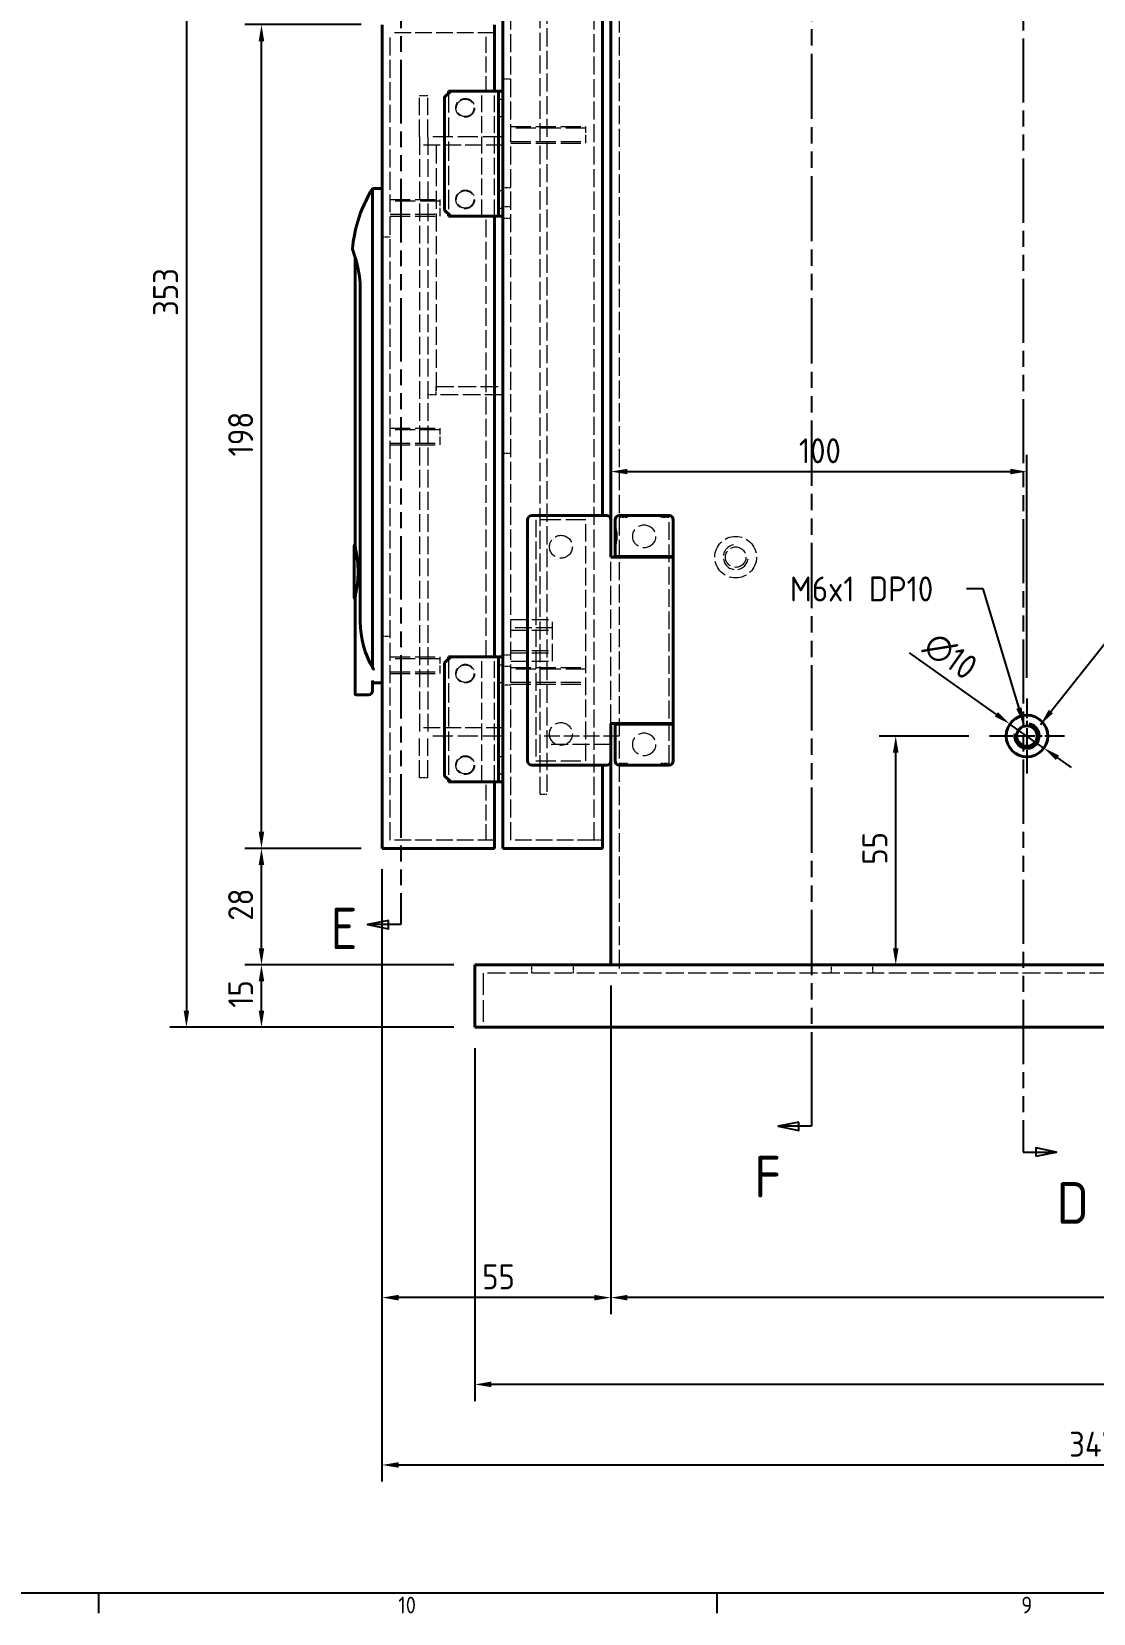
# Model space of a CAD drawing. Header units: millimetres. Extents: x 0 to 2378, y 0 to 1682.
# Drawn here: x 875.7 to 1130.9, y 35.2 to 415.4 of the extents above; entities that cross this region are included whole.
import ezdxf

# ---------------------------------------------------------------- set-up
doc = ezdxf.new("R2010")
doc.units = ezdxf.units.MM
doc.header["$LTSCALE"] = 2
for name, pattern in [('CHAIN', [0.3543, 0.2362, -0.0295, 0.0591, -0.0295]), ('DASHED', [0.2067, 0.1654, -0.0413]), ('DOUBLE_DASH_CHAIN', [1.2403, 0.6614, -0.0827, 0.1654, -0.0827, 0.1654, -0.0827])]:
    doc.linetypes.add(name, pattern=pattern)
doc.layers.get('0').update_dxf_attribs({"color": 3, "lineweight": 25})
for name, color, linetype, lineweight in [('가려진 것(ISO)', 2, 'DASHED', 18), ('가시적인 것(ISO)', 3, 'Continuous', 40), ('가시적인 좁은 것(ISO)', 3, 'Continuous', 35), ('경계(ISO)', 7, 'Continuous', 25), ('기호(ISO)', 5, 'Continuous', 25), ('단면선(ISO)', 7, 'CHAIN', 25), ('중심 표식(ISO)', 1, 'Continuous', 25), ('치수(ISO)', 2, 'Continuous', 25)]:
    doc.layers.add(name, color=color, linetype=linetype, lineweight=lineweight)
doc.styles.add('문자 텍스트_PSTEK_POSCO', font='isocp.shx')
doc.styles.add('부품번호텍스트_PSTEK_POSCO', font='isocp.shx')
doc.styles.add('치수 텍스트_PSTEK_POSCO', font='isocp.shx')
doc.dimstyles.new('치수_PSTEK_POSCO', dxfattribs={"dimscale": 2, "dimtxt": 3, "dimasz": 2, "dimexe": 2, "dimexo": 2.5, "dimgap": 1, "dimtad": 1, "dimrnd": 1e-08, "dimdsep": 46, "dimtxsty": '치수 텍스트_PSTEK_POSCO', "dimcen": 0.09, "dimdle": 10, "dimclrd": 7, "dimclre": 7, "dimclrt": 2, "dimadec": 1, "dimazin": 2, "dimtfac": 1, "dimtmove": 0, "dimatfit": 3, "dimfxl": 0, "dimtolj": 1, "dimlwd": -1, "dimlwe": -1, "dimarcsym": 0})
doc.dimstyles.new('치수_PSTEK_POSCO$7', dxfattribs={"dimscale": 2, "dimtxt": 3, "dimasz": 2, "dimexe": 2, "dimexo": 2.5, "dimgap": 1, "dimtad": 1, "dimrnd": 1e-08, "dimdsep": 46, "dimtxsty": '치수 텍스트_PSTEK_POSCO', "dimcen": 0.09, "dimdle": 10, "dimclrd": 7, "dimclre": 7, "dimclrt": 2, "dimadec": 1, "dimazin": 2, "dimtfac": 1, "dimtmove": 0, "dimatfit": 3, "dimfxl": 0, "dimtolj": 1, "dimlwd": -1, "dimlwe": -1, "dimarcsym": 0})

# ---------------------------------------------------------------- blocks, each defined once
blk = doc.blocks.new('경계 Default Border')
at = {"layer": '경계(ISO)'}
for p, q in [((445.88, 20), (445.88, 17.6)), ((520.19, 20), (520.19, 17.6))]:
    blk.add_line(p, q, dxfattribs=at)
at = {"layer": '경계(ISO)', "flags": 128}
blk.add_lwpolyline([(20, 20), (20, 821), (1169, 821), (1169, 20), (20, 20)], dxfattribs=at)
at = {"layer": '경계(ISO)', "color": 2, "char_height": 2, "attachment_point": 7, "style": '문자 텍스트_PSTEK_POSCO'}
for s, insert in [('10', (481.91, 17.58)), ('9', (556.77, 17.58))]:
    blk.add_mtext(s, dxfattribs=dict(at, insert=insert))
blk = doc.blocks.new('2dTransSection3')
at = {"layer": '단면선(ISO)', "linetype": 'DOUBLE_DASH_CHAIN', "ltscale": 5.823417}
blk.add_line((557.01, 279.1), (557.01, 73.02), dxfattribs=at)
at = {"layer": '단면선(ISO)', "linetype": 'Continuous'}
for p, q in [((557.01, 76.86), (557.01, 73.02)), ((557.01, 73.02), (558.51, 73.02)), ((561.01, 73.02), (558.51, 73.52)), ((558.51, 73.52), (558.51, 72.52)), ((558.51, 73.02), (561.01, 73.02)), ((558.51, 72.52), (561.01, 73.02))]:
    blk.add_line(p, q, dxfattribs=at)
at = {"layer": '단면선(ISO)', "linetype": 'Continuous', "flags": 128}
blk.add_lwpolyline([(558.51, 72.52), (561.01, 73.02), (558.51, 73.52), (558.51, 72.52)], dxfattribs=at)
at = {"layer": '단면선(ISO)'}
blk.add_solid([(558.51, 72.52), (561.01, 73.02), (558.51, 73.52), (558.51, 72.52)], dxfattribs=at)
at = {"layer": '단면선(ISO)', "insert": (561.03, 64.41), "char_height": 5, "attachment_point": 7, "style": '부품번호텍스트_PSTEK_POSCO'}
blk.add_mtext('D', dxfattribs=at)
blk = doc.blocks.new('2dTransSection4')
at = {"layer": '단면선(ISO)', "linetype": 'Continuous'}
for p, q in [((480.73, 219.1), (478.23, 218.6)), ((480.73, 218.1), (480.73, 219.1)), ((480.73, 218.6), (478.23, 218.6)), ((478.23, 218.6), (480.73, 218.1)), ((482.23, 218.6), (480.73, 218.6)), ((482.23, 218.6), (482.23, 214.82)), ((482.23, 104.14), (482.23, 100.36)), ((480.73, 100.86), (478.23, 100.36)), ((480.73, 99.86), (480.73, 100.86)), ((480.73, 100.36), (478.23, 100.36)), ((478.23, 100.36), (480.73, 99.86)), ((482.23, 100.36), (480.73, 100.36))]:
    blk.add_line(p, q, dxfattribs=at)
at = {"layer": '단면선(ISO)', "linetype": 'DOUBLE_DASH_CHAIN', "ltscale": 5.768147}
blk.add_line((482.23, 218.6), (482.23, 100.36), dxfattribs=at)
at = {"layer": '단면선(ISO)', "linetype": 'Continuous', "flags": 128}
for points in [[(480.73, 219.1), (478.23, 218.6), (480.73, 218.1), (480.73, 219.1)], [(480.73, 100.86), (478.23, 100.36), (480.73, 99.86), (480.73, 100.86)]]:
    blk.add_lwpolyline(points, dxfattribs=at)
at = {"layer": '단면선(ISO)'}
for points in [[(480.73, 219.1), (478.23, 218.6), (480.73, 218.1), (480.73, 219.1)], [(480.73, 100.86), (478.23, 100.36), (480.73, 99.86), (480.73, 100.86)]]:
    blk.add_solid(points, dxfattribs=at)
at = {"layer": '단면선(ISO)', "char_height": 5, "attachment_point": 7, "style": '부품번호텍스트_PSTEK_POSCO'}
for insert in [(474.25, 216.78), (473.78, 97.4)]:
    blk.add_mtext('E', dxfattribs=dict(at, insert=insert))
blk = doc.blocks.new('2dTransSection5')
at = {"layer": '단면선(ISO)', "linetype": 'DOUBLE_DASH_CHAIN', "ltscale": 5.925975}
blk.add_line((531.56, 278.54), (531.56, 76.12), dxfattribs=at)
at = {"layer": '단면선(ISO)', "linetype": 'Continuous'}
for p, q in [((531.56, 80.1), (531.56, 76.12)), ((530.06, 76.62), (527.56, 76.12)), ((530.06, 76.12), (527.56, 76.12)), ((527.56, 76.12), (530.06, 75.62)), ((530.06, 75.62), (530.06, 76.62)), ((531.56, 76.12), (530.06, 76.12))]:
    blk.add_line(p, q, dxfattribs=at)
at = {"layer": '단면선(ISO)', "linetype": 'Continuous', "flags": 128}
blk.add_lwpolyline([(530.06, 76.62), (527.56, 76.12), (530.06, 75.62), (530.06, 76.62)], dxfattribs=at)
at = {"layer": '단면선(ISO)'}
blk.add_solid([(530.06, 76.62), (527.56, 76.12), (530.06, 75.62), (530.06, 76.62)], dxfattribs=at)
at = {"layer": '단면선(ISO)', "insert": (524.69, 67.56), "char_height": 5, "attachment_point": 7, "style": '부품번호텍스트_PSTEK_POSCO'}
blk.add_mtext('F', dxfattribs=at)
blk = doc.blocks.new('*D74')
at = {"layer": 'Defpoints', "color": 0, "transparency": 16777216}
for p in [(930.95, 219.06), (959.91, 219.06), (982.21, 191.06)]:
    blk.add_point(p, dxfattribs=at)
at = {"layer": '치수(ISO)', "color": 7, "transparency": 16777216}
for p, q in [((954.91, 219.06), (926.95, 219.06)), ((930.95, 195.06), (930.95, 215.06)), ((977.21, 191.06), (926.95, 191.06))]:
    blk.add_line(p, q, dxfattribs=at)
for points in [[(930.28, 215.06), (931.61, 215.06), (930.95, 219.06)], [(930.28, 195.06), (931.61, 195.06), (930.95, 191.06)]]:
    blk.add_solid(points, dxfattribs=at)
at = {"layer": '치수(ISO)', "color": 2, "transparency": 16777216, "insert": (925.95, 201.66), "char_height": 6, "attachment_point": 4, "rotation": 90, "style": '치수 텍스트_PSTEK_POSCO'}
blk.add_mtext('\\A1;28', dxfattribs=at)
blk = doc.blocks.new('*D75')
at = {"layer": 'Defpoints', "color": 0, "transparency": 16777216}
for p in [(930.95, 417.06), (959.91, 417.06), (959.91, 219.06)]:
    blk.add_point(p, dxfattribs=at)
at = {"layer": '치수(ISO)', "color": 7, "transparency": 16777216}
for p, q in [((954.91, 417.06), (926.95, 417.06)), ((930.95, 223.06), (930.95, 413.06)), ((954.91, 219.06), (926.95, 219.06))]:
    blk.add_line(p, q, dxfattribs=at)
for points in [[(930.28, 413.06), (931.61, 413.06), (930.95, 417.06)], [(930.28, 223.06), (931.61, 223.06), (930.95, 219.06)]]:
    blk.add_solid(points, dxfattribs=at)
at = {"layer": '치수(ISO)', "color": 2, "transparency": 16777216, "insert": (925.95, 313.27), "char_height": 6, "attachment_point": 4, "rotation": 90, "style": '치수 텍스트_PSTEK_POSCO'}
blk.add_mtext('\\A1;198', dxfattribs=at)
blk = doc.blocks.new('*D78')
at = {"layer": 'Defpoints', "color": 0, "transparency": 16777216}
for p in [(930.95, 191.06), (982.21, 191.06), (982.21, 176.06)]:
    blk.add_point(p, dxfattribs=at)
at = {"layer": '치수(ISO)', "color": 7, "transparency": 16777216}
for p, q in [((977.21, 191.06), (926.95, 191.06)), ((930.95, 180.06), (930.95, 187.06)), ((977.21, 176.06), (926.95, 176.06))]:
    blk.add_line(p, q, dxfattribs=at)
for points in [[(930.28, 187.06), (931.61, 187.06), (930.95, 191.06)], [(930.28, 180.06), (931.61, 180.06), (930.95, 176.06)]]:
    blk.add_solid(points, dxfattribs=at)
at = {"layer": '치수(ISO)', "color": 2, "transparency": 16777216, "insert": (925.95, 180.73), "char_height": 6, "attachment_point": 4, "rotation": 90, "style": '치수 텍스트_PSTEK_POSCO'}
blk.add_mtext('\\A1;15', dxfattribs=at)
blk = doc.blocks.new('*D155')
at = {"layer": 'Defpoints', "color": 0, "transparency": 16777216}
for p in [(999.91, 529.06), (912.91, 176.06), (982.21, 176.06)]:
    blk.add_point(p, dxfattribs=at)
at = {"layer": '치수(ISO)', "color": 7, "transparency": 16777216}
for p, q in [((994.91, 529.06), (908.91, 529.06)), ((912.91, 525.06), (912.91, 180.06)), ((977.21, 176.06), (908.91, 176.06))]:
    blk.add_line(p, q, dxfattribs=at)
for points in [[(912.24, 525.06), (913.58, 525.06), (912.91, 529.06)], [(912.24, 180.06), (913.58, 180.06), (912.91, 176.06)]]:
    blk.add_solid(points, dxfattribs=at)
at = {"layer": '치수(ISO)', "color": 2, "transparency": 16777216, "insert": (907.91, 347.03), "char_height": 6, "attachment_point": 4, "rotation": 90, "style": '치수 텍스트_PSTEK_POSCO'}
blk.add_mtext('\\A1;353', dxfattribs=at)
blk = doc.blocks.new('*D157')
at = {"layer": 'Defpoints', "color": 0, "transparency": 16777216}
for p in [(982.21, 176.06), (1307.61, 176.06), (982.21, 90.2)]:
    blk.add_point(p, dxfattribs=at)
at = {"layer": '치수(ISO)', "color": 7, "transparency": 16777216}
for p, q in [((982.21, 171.06), (982.21, 86.2)), ((1307.61, 171.06), (1307.61, 86.2)), ((1303.61, 90.2), (986.21, 90.2))]:
    blk.add_line(p, q, dxfattribs=at)
for points in [[(986.21, 90.87), (986.21, 89.54), (982.21, 90.2)], [(1303.61, 90.87), (1303.61, 89.54), (1307.61, 90.2)]]:
    blk.add_solid(points, dxfattribs=at)
at = {"layer": '치수(ISO)', "color": 2, "transparency": 16777216, "insert": (1136.21, 95.2), "char_height": 6, "attachment_point": 4, "style": '치수 텍스트_PSTEK_POSCO'}
blk.add_mtext('\\A1;325.4', dxfattribs=at)
blk = doc.blocks.new('*D159')
at = {"layer": 'Defpoints', "color": 0, "transparency": 16777216}
for p in [(1014.91, 191.06), (1274.91, 191.06), (1014.91, 111.06)]:
    blk.add_point(p, dxfattribs=at)
at = {"layer": '치수(ISO)', "color": 7, "transparency": 16777216}
for p, q in [((1014.91, 186.06), (1014.91, 107.06)), ((1274.91, 186.06), (1274.91, 107.06)), ((1270.91, 111.06), (1018.91, 111.06))]:
    blk.add_line(p, q, dxfattribs=at)
for points in [[(1018.91, 111.73), (1018.91, 110.39), (1014.91, 111.06)], [(1270.91, 111.73), (1270.91, 110.39), (1274.91, 111.06)]]:
    blk.add_solid(points, dxfattribs=at)
at = {"layer": '치수(ISO)', "color": 2, "transparency": 16777216, "insert": (1139.44, 116.06), "char_height": 6, "attachment_point": 4, "style": '치수 텍스트_PSTEK_POSCO'}
blk.add_mtext('\\A1;260', dxfattribs=at)
blk = doc.blocks.new('*D160')
at = {"layer": 'Defpoints', "color": 0, "transparency": 16777216}
for p in [(959.91, 219.06), (1014.91, 191.06), (959.91, 111.06)]:
    blk.add_point(p, dxfattribs=at)
at = {"layer": '치수(ISO)', "color": 7, "transparency": 16777216}
for p, q in [((959.91, 214.06), (959.91, 107.06)), ((1014.91, 186.06), (1014.91, 107.06)), ((1010.91, 111.06), (963.91, 111.06))]:
    blk.add_line(p, q, dxfattribs=at)
for points in [[(963.91, 111.73), (963.91, 110.39), (959.91, 111.06)], [(1010.91, 111.73), (1010.91, 110.39), (1014.91, 111.06)]]:
    blk.add_solid(points, dxfattribs=at)
at = {"layer": '치수(ISO)', "color": 2, "transparency": 16777216, "insert": (983.99, 116.06), "char_height": 6, "attachment_point": 4, "style": '치수 텍스트_PSTEK_POSCO'}
blk.add_mtext('\\A1;55', dxfattribs=at)
blk = doc.blocks.new('*D165')
at = {"layer": 'Defpoints', "color": 0, "transparency": 16777216}
for p in [(959.91, 219.06), (1307.61, 176.06), (1307.61, 70.83)]:
    blk.add_point(p, dxfattribs=at)
at = {"layer": '치수(ISO)', "color": 7, "transparency": 16777216}
for p, q in [((959.91, 214.06), (959.91, 66.83)), ((1307.61, 171.06), (1307.61, 66.83)), ((963.91, 70.83), (1303.61, 70.83))]:
    blk.add_line(p, q, dxfattribs=at)
for points in [[(963.91, 71.5), (963.91, 70.17), (959.91, 70.83)], [(1303.61, 71.5), (1303.61, 70.17), (1307.61, 70.83)]]:
    blk.add_solid(points, dxfattribs=at)
at = {"layer": '치수(ISO)', "color": 2, "transparency": 16777216, "insert": (1125.06, 75.83), "char_height": 6, "attachment_point": 4, "style": '치수 텍스트_PSTEK_POSCO'}
blk.add_mtext('\\A1;347.7', dxfattribs=at)
blk = doc.blocks.new('*D176')
at = {"layer": 'Defpoints', "color": 0, "transparency": 16777216}
for p in [(1083.38, 246.06), (1105.91, 246.06), (1083.38, 191.06)]:
    blk.add_point(p, dxfattribs=at)
at = {"layer": '치수(ISO)', "color": 7, "transparency": 16777216}
for p, q in [((1100.91, 246.06), (1079.38, 246.06)), ((1083.38, 195.06), (1083.38, 242.06))]:
    blk.add_line(p, q, dxfattribs=at)
for points in [[(1082.71, 242.06), (1084.05, 242.06), (1083.38, 246.06)], [(1082.71, 195.06), (1084.05, 195.06), (1083.38, 191.06)]]:
    blk.add_solid(points, dxfattribs=at)
at = {"layer": '치수(ISO)', "color": 2, "transparency": 16777216, "insert": (1078.38, 215.13), "char_height": 6, "attachment_point": 4, "rotation": 90, "style": '치수 텍스트_PSTEK_POSCO'}
blk.add_mtext('\\A1;55', dxfattribs=at)
blk = doc.blocks.new('*D177')
at = {"layer": 'Defpoints', "color": 0, "transparency": 16777216}
for p in [(1014.91, 309.63), (1114.91, 309.63), (1114.91, 255.06)]:
    blk.add_point(p, dxfattribs=at)
at = {"layer": '치수(ISO)', "color": 7, "transparency": 16777216}
for p, q in [((1114.91, 260.06), (1114.91, 313.63)), ((1018.91, 309.63), (1110.91, 309.63))]:
    blk.add_line(p, q, dxfattribs=at)
for points in [[(1018.91, 310.3), (1018.91, 308.97), (1014.91, 309.63)], [(1110.91, 310.3), (1110.91, 308.97), (1114.91, 309.63)]]:
    blk.add_solid(points, dxfattribs=at)
at = {"layer": '치수(ISO)', "color": 2, "transparency": 16777216, "insert": (1060.11, 314.63), "char_height": 6, "attachment_point": 4, "style": '치수 텍스트_PSTEK_POSCO'}
blk.add_mtext('\\A1;100', dxfattribs=at)
blk = doc.blocks.new('*D178')
at = {"layer": 'Defpoints', "color": 0, "transparency": 16777216}
for p in [(1110.84, 248.95), (1118.99, 243.16)]:
    blk.add_point(p, dxfattribs=at)
at = {"layer": '치수(ISO)', "color": 7, "transparency": 16777216}
for p, q in [((1107.58, 251.27), (1086.71, 266.09)), ((1118.99, 243.16), (1110.84, 248.95)), ((1122.25, 240.85), (1125.51, 238.53))]:
    blk.add_line(p, q, dxfattribs=at)
for points in [[(1107.96, 251.81), (1107.19, 250.73), (1110.84, 248.95)], [(1122.64, 241.39), (1121.87, 240.3), (1118.99, 243.16)]]:
    blk.add_solid(points, dxfattribs=at)
at = {"layer": '치수(ISO)', "color": 2, "transparency": 16777216, "insert": (1091.24, 269.01), "char_height": 6, "attachment_point": 4, "rotation": 324.6171, "style": '치수 텍스트_PSTEK_POSCO'}
blk.add_mtext('\\A1;∅10', dxfattribs=at)

msp = doc.modelspace()

# ---------------------------------------------------------------- linework, layer by layer
at = {"layer": '가려진 것(ISO)', "ltscale": 13.090868}
for p, q in [((990.9148, 221.0589), (990.9148, 497.0589)), ((1010.9148, 221.0589), (1010.9148, 497.0589))]:
    msp.add_line(p, q, dxfattribs=at)
at = {"layer": '가려진 것(ISO)', "ltscale": 13.163669}
for p, q in [((997.9148, 242.0589), (997.9148, 476.0589)), ((999.5148, 476.0589), (999.5148, 242.0589))]:
    msp.add_line(p, q, dxfattribs=at)
at = {"layer": '가려진 것(ISO)', "ltscale": 13.304306}
msp.add_line((1016.9148, 419.5589), (1016.9148, 298.5589), dxfattribs=at)
at = {"layer": '가려진 것(ISO)', "ltscale": 12.094824}
for p, q in [((986.9148, 415.0589), (961.9148, 415.0589)), ((983.9148, 371.0589), (983.9148, 401.0589)), ((986.9148, 371.0589), (986.9148, 401.0589)), ((988.9148, 388.0589), (968.9148, 388.0589)), ((990.9148, 274.0589), (1000.9148, 274.0589)), ((1000.9148, 272.0589), (990.9148, 272.0589)), ((990.9148, 271.5174), (1000.9148, 271.5174)), ((990.9148, 266.6004), (1000.9148, 266.6004)), ((983.9148, 235.0589), (983.9148, 265.0589)), ((986.9148, 235.0589), (986.9148, 265.0589)), ((990.9148, 266.0589), (1000.9148, 266.0589)), ((990.9148, 264.0589), (1000.9148, 264.0589)), ((988.9148, 248.0589), (968.9148, 248.0589)), ((986.9148, 221.0589), (961.9148, 221.0589)), ((1010.9148, 221.0589), (990.9148, 221.0589))]:
    msp.add_line(p, q, dxfattribs=at)
at = {"layer": '가려진 것(ISO)', "ltscale": 13.035532}
msp.add_line((961.9148, 221.0589), (961.9148, 415.0589), dxfattribs=at)
at = {"layer": '가려진 것(ISO)', "ltscale": 11.449766}
for p, q in [((984.9148, 400.8589), (984.9148, 415.0589)), ((984.9148, 221.0589), (984.9148, 235.2589))]:
    msp.add_line(p, q, dxfattribs=at)
at = {"layer": '가려진 것(ISO)', "ltscale": 1.904597}
for p, q in [((988.9148, 404.0589), (990.9148, 404.0589)), ((968.9148, 400.0589), (970.9148, 400.0589)), ((990.9148, 377.8089), (988.9148, 377.8089)), ((990.9148, 373.3089), (988.9148, 373.3089)), ((988.9148, 370.5589), (990.9148, 370.5589)), ((959.9148, 366.0589), (961.9148, 366.0589)), ((972.9148, 328.0589), (970.9148, 328.0589)), ((972.9148, 328.0589), (972.9148, 330.0589)), ((988.9148, 314.0589), (990.9148, 314.0589)), ((1018.9148, 298.5589), (1016.9148, 298.5589)), ((1028.9148, 298.5589), (1026.9148, 298.5589)), ((959.9148, 270.0589), (961.9148, 270.0589)), ((988.9148, 265.5589), (990.9148, 265.5589)), ((990.9148, 262.8089), (988.9148, 262.8089)), ((990.9148, 258.3089), (988.9148, 258.3089)), ((1016.9148, 239.5589), (1018.9148, 239.5589)), ((1026.9148, 239.5589), (1028.9148, 239.5589)), ((968.9148, 236.0589), (970.9148, 236.0589)), ((1012.9148, 221.0589), (1010.9148, 221.0589)), ((995.9148, 189.0589), (995.9148, 191.0589)), ((1005.9148, 189.0589), (1005.9148, 191.0589)), ((1067.9148, 189.0589), (1067.9148, 191.0589)), ((1077.9148, 189.0589), (1077.9148, 191.0589))]:
    msp.add_line(p, q, dxfattribs=at)
at = {"layer": '가려진 것(ISO)', "ltscale": 12.665669}
for p, q in [((968.9148, 390.0589), (968.9148, 400.0589)), ((970.9148, 390.0589), (970.9148, 400.0589)), ((1000.9148, 264.0589), (1000.9148, 274.0589)), ((968.9148, 236.0589), (968.9148, 246.0589)), ((970.9148, 236.0589), (970.9148, 246.0589)), ((997.9148, 232.0589), (997.9148, 242.0589)), ((999.5148, 242.0589), (999.5148, 232.0589))]:
    msp.add_line(p, q, dxfattribs=at)
at = {"layer": '가려진 것(ISO)', "ltscale": 14.029995}
for p, q in [((975.9148, 400.5589), (975.9148, 371.5589)), ((975.9148, 264.5589), (975.9148, 235.5589))]:
    msp.add_line(p, q, dxfattribs=at)
at = {"layer": '가려진 것(ISO)', "ltscale": 0.952248}
for p, q in [((987.9148, 399.1589), (988.9148, 399.1589)), ((987.9148, 394.9589), (988.9148, 394.9589)), ((987.9148, 377.1589), (988.9148, 377.1589)), ((987.9148, 372.9589), (988.9148, 372.9589)), ((987.9148, 263.1589), (988.9148, 263.1589)), ((987.9148, 258.9589), (988.9148, 258.9589)), ((987.9148, 241.1589), (988.9148, 241.1589)), ((987.9148, 236.9589), (988.9148, 236.9589))]:
    msp.add_line(p, q, dxfattribs=at)
at = {"layer": '가려진 것(ISO)', "ltscale": 14.513788}
for p, q in [((990.9148, 392.5589), (1008.9148, 392.5589)), ((1008.9148, 392.1409), (990.9148, 392.1409)), ((988.9148, 390.0589), (970.9148, 390.0589)), ((990.9148, 388.9769), (1008.9148, 388.9769)), ((990.9148, 388.5589), (1008.9148, 388.5589)), ((961.9148, 375.0589), (973.9148, 375.0589)), ((973.9148, 374.6409), (961.9148, 374.6409)), ((961.9148, 371.4769), (973.9148, 371.4769)), ((961.9148, 371.0589), (973.9148, 371.0589)), ((961.9148, 320.0589), (973.9148, 320.0589)), ((973.9148, 319.6409), (961.9148, 319.6409)), ((973.9148, 319.6409), (961.9148, 319.6409)), ((961.9148, 316.4769), (973.9148, 316.4769)), ((961.9148, 316.4769), (973.9148, 316.4769)), ((961.9148, 316.0589), (973.9148, 316.0589)), ((1008.9148, 298.0589), (996.9148, 298.0589)), ((961.9148, 265.0589), (973.9148, 265.0589)), ((973.9148, 264.6409), (961.9148, 264.6409)), ((990.9148, 262.5589), (1008.9148, 262.5589)), ((961.9148, 261.4769), (973.9148, 261.4769)), ((961.9148, 261.0589), (973.9148, 261.0589)), ((1008.9148, 262.1409), (990.9148, 262.1409)), ((990.9148, 258.9769), (1008.9148, 258.9769)), ((990.9148, 258.5589), (1008.9148, 258.5589)), ((988.9148, 246.0589), (970.9148, 246.0589)), ((996.9148, 240.0589), (1008.9148, 240.0589))]:
    msp.add_line(p, q, dxfattribs=at)
at = {"layer": '가려진 것(ISO)', "ltscale": 5.983681}
for p, q in [((1008.9148, 388.5589), (1008.9148, 392.5589)), ((973.9148, 371.0589), (973.9148, 375.0589)), ((973.9148, 316.0589), (973.9148, 320.0589)), ((973.9148, 261.0589), (973.9148, 265.0589))]:
    msp.add_line(p, q, dxfattribs=at)
at = {"layer": '가려진 것(ISO)', "ltscale": 12.901145}
for p, q in [((968.9148, 390.0589), (968.9148, 246.0589)), ((970.9148, 390.0589), (970.9148, 246.0589)), ((972.9148, 330.0589), (988.9148, 330.0589)), ((988.9148, 328.0589), (972.9148, 328.0589))]:
    msp.add_line(p, q, dxfattribs=at)
at = {"layer": '가려진 것(ISO)', "ltscale": 13.194353}
msp.add_line((972.9148, 388.0589), (972.9148, 328.0589), dxfattribs=at)
at = {"layer": '가려진 것(ISO)', "ltscale": 12.868892}
msp.add_line((984.9148, 264.8589), (984.9148, 371.2589), dxfattribs=at)
at = {"layer": '가려진 것(ISO)', "ltscale": 12.754541}
for p, q in [((996.9148, 298.0589), (996.9148, 240.0589)), ((1008.9148, 240.0589), (1008.9148, 298.0589))]:
    msp.add_line(p, q, dxfattribs=at)
at = {"layer": '가려진 것(ISO)', "ltscale": 12.974447}
for p, q in [((1016.9148, 298.5589), (1016.9148, 239.5589)), ((1028.9148, 239.5589), (1028.9148, 298.5589))]:
    msp.add_line(p, q, dxfattribs=at)
at = {"layer": '가려진 것(ISO)', "ltscale": 13.822656}
msp.add_line((1014.9148, 249.0589), (1014.9148, 289.0589), dxfattribs=at)
at = {"layer": '가려진 것(ISO)', "ltscale": 11.490082}
msp.add_line((1016.9148, 246.0589), (997.9148, 246.0589), dxfattribs=at)
at = {"layer": '가려진 것(ISO)', "ltscale": 12.417352}
msp.add_line((1014.9148, 244.0589), (999.5148, 244.0589), dxfattribs=at)
at = {"layer": '가려진 것(ISO)', "ltscale": 13.57308}
msp.add_line((1016.9148, 239.5589), (1016.9148, 189.0589), dxfattribs=at)
at = {"layer": '가려진 것(ISO)', "ltscale": 1.523657}
msp.add_line((997.9148, 232.0589), (999.5148, 232.0589), dxfattribs=at)
at = {"layer": '가려진 것(ISO)', "ltscale": 12.957587}
msp.add_line((1305.6148, 189.0589), (984.2148, 189.0589), dxfattribs=at)
at = {"layer": '가려진 것(ISO)', "ltscale": 15.72327}
msp.add_line((984.2148, 189.0589), (984.2148, 176.0589), dxfattribs=at)
at = {"layer": '가려진 것(ISO)', "ltscale": 11.399102}
for centre in [(979.9148, 397.0589), (979.9148, 375.0589), (979.9148, 261.0589), (979.9148, 239.0589)]:
    msp.add_circle(centre, 2.25, dxfattribs=at)
at = {"layer": '가려진 것(ISO)', "ltscale": 15.958743}
for centre in [(979.9148, 397.0589), (979.9148, 375.0589), (979.9148, 261.0589), (979.9148, 239.0589)]:
    msp.add_circle(centre, 2.1, dxfattribs=at)
at = {"layer": '가려진 것(ISO)', "ltscale": 13.932237}
for centre in [(1022.9148, 294.0589), (1002.9148, 291.5589), (1002.9148, 246.5589), (1022.9148, 244.0589)]:
    msp.add_circle(centre, 2.75, dxfattribs=at)
at = {"layer": '가려진 것(ISO)', "ltscale": 12.665669}
msp.add_circle((1044.9148, 289.0589), 5, dxfattribs=at)
at = {"layer": '가려진 것(ISO)', "ltscale": 12.45542}
msp.add_circle((1044.9148, 289.0589), 2.4585, dxfattribs=at)
at = {"layer": '가려진 것(ISO)', "ltscale": 11.399102}
msp.add_arc((1044.9148, 289.0589), 3, 100, 10, dxfattribs=at)
at = {"layer": '가시적인 것(ISO)'}
for p, q in [((988.9148, 219.0589), (988.9148, 499.0589)), ((1012.9148, 299.0589), (1012.9148, 419.0589)), ((1014.9148, 298.0589), (1014.9148, 420.0589)), ((959.9148, 219.0589), (959.9148, 417.0589)), ((986.9148, 401.0589), (986.9148, 417.0589)), ((974.9148, 399.4761), (974.9148, 372.6418)), ((974.9733, 399.6175), (976.3562, 401.0004)), ((975.9148, 401.0589), (975.9148, 400.5589)), ((976.4976, 401.0589), (975.9148, 401.0589)), ((976.4976, 401.0589), (979.0704, 401.0589)), ((979.0704, 401.0589), (987.7148, 401.0589)), ((987.9148, 371.0589), (987.9148, 401.0589)), ((987.9148, 401.0589), (988.9148, 401.0589)), ((957.6456, 377.7099), (959.9148, 377.7099)), ((974.9733, 372.5004), (976.3562, 371.1175)), ((975.9148, 371.5589), (975.9148, 371.0589)), ((975.9148, 371.0589), (976.4976, 371.0589)), ((979.0704, 371.0589), (976.4976, 371.0589)), ((987.7148, 371.0589), (979.0704, 371.0589)), ((986.9148, 265.0589), (986.9148, 371.0589)), ((987.9148, 371.0589), (988.9148, 371.0589)), ((953.4484, 361.1311), (953.4484, 291.5942)), ((957.6456, 360.9236), (957.6456, 273.5697)), ((954.6933, 353.5589), (954.6933, 273.5619)), ((994.9148, 298.0589), (994.9148, 240.0589)), ((995.9148, 299.0589), (1001.9148, 299.0589)), ((1013.9148, 299.0589), (1001.9148, 299.0589)), ((1014.9148, 289.0589), (1014.9148, 298.0589)), ((1015.9148, 296.0589), (1015.9148, 298.0589)), ((1029.9148, 298.0589), (1029.9148, 289.2089)), ((1015.9148, 292.0589), (1015.9148, 296.0589)), ((953.2071, 291.7089), (953.2071, 279.4089)), ((1022.9148, 289.0589), (1014.9148, 289.0589)), ((1015.9148, 289.2089), (1015.9148, 292.0589)), ((1029.9148, 289.2089), (1015.9148, 289.2089)), ((1015.9148, 289.0589), (1015.9148, 289.2089)), ((1022.9148, 289.0589), (1029.9148, 289.0589)), ((1029.9148, 289.2089), (1029.9148, 289.0589)), ((1029.9148, 289.0589), (1029.9148, 249.0589)), ((953.4484, 279.5237), (953.4484, 256.9762)), ((974.9148, 263.4761), (974.9148, 236.6418)), ((974.9733, 263.6175), (976.3562, 265.0004)), ((975.9148, 265.0589), (975.9148, 264.5589)), ((976.4976, 265.0589), (975.9148, 265.0589)), ((976.4976, 265.0589), (979.0704, 265.0589)), ((979.0704, 265.0589), (987.7148, 265.0589)), ((987.9148, 235.0589), (987.9148, 265.0589)), ((987.9148, 265.0589), (988.9148, 265.0589)), ((957.6456, 256.9589), (957.6456, 259.3562)), ((958.1456, 258.8562), (959.9148, 258.8562)), ((956.6456, 255.9589), (953.7684, 255.9589)), ((1014.9148, 240.0589), (1014.9148, 249.0589)), ((1014.9148, 249.0589), (1022.9148, 249.0589)), ((1015.9148, 248.9089), (1015.9148, 249.0589)), ((1015.9148, 248.9089), (1029.9148, 248.9089)), ((1015.9148, 240.0589), (1015.9148, 248.9089)), ((1029.9148, 249.0589), (1022.9148, 249.0589)), ((1029.9148, 249.0589), (1029.9148, 248.9089)), ((1029.9148, 248.9089), (1029.9148, 240.0589)), ((1014.9148, 191.0589), (1014.9148, 240.0589)), ((974.9733, 236.5004), (976.3562, 235.1175)), ((1001.9148, 239.0589), (995.9148, 239.0589)), ((1001.9148, 239.0589), (1013.9148, 239.0589)), ((1012.9148, 219.0589), (1012.9148, 239.0589)), ((975.9148, 235.5589), (975.9148, 235.0589)), ((975.9148, 235.0589), (976.4976, 235.0589)), ((979.0704, 235.0589), (976.4976, 235.0589)), ((987.7148, 235.0589), (979.0704, 235.0589)), ((986.9148, 219.0589), (986.9148, 235.0589)), ((987.9148, 235.0589), (988.9148, 235.0589)), ((986.9148, 219.0589), (959.9148, 219.0589)), ((1012.9148, 219.0589), (988.9148, 219.0589)), ((982.2148, 191.0589), (1307.6148, 191.0589)), ((982.2148, 176.0589), (982.2148, 191.0589)), ((1307.6148, 176.0589), (982.2148, 176.0589))]:
    msp.add_line(p, q, dxfattribs=at)
for radius in [5, 2.4585]:
    msp.add_circle((1114.9148, 246.0589), radius, dxfattribs=at)
for centre, radius, start, end in [((975.1148, 399.4761), 0.2, 135, 180), ((976.4976, 400.8589), 0.2, 90, 135), ((987.7148, 400.8589), 0.2, 0, 90), ((988.6776, 359.0347), 36.218, 148.960236, 162.828417), ((975.1148, 372.6418), 0.2, 180, 225), ((982.5648, 360.9236), 29.82, 162.828417, 175.662633), ((976.4976, 371.2589), 0.2, 225, 270), ((987.7148, 371.2589), 0.2, 270, 0), ((995.9148, 298.0589), 1, 90, 180), ((1013.9148, 298.0589), 1, 0, 90), ((1016.9148, 298.0589), 1, 90, 180), ((1028.9148, 298.0589), 1, 0, 90), ((953.7071, 291.7089), 0.5, 121.158529, 180), ((953.7071, 279.4089), 0.5, 180, 238.841466), ((977.6083, 273.6786), 22.9153, 180.291824, 209.569667), ((975.1148, 263.4761), 0.2, 135, 180), ((976.4976, 264.8589), 0.2, 90, 135), ((987.7148, 264.8589), 0.2, 0, 90), ((956.6456, 256.9589), 1, 270, 0), ((995.9148, 240.0589), 1, 180, 270), ((1013.9148, 240.0589), 1, 270, 0), ((1016.9148, 240.0589), 1, 180, 270), ((1028.9148, 240.0589), 1, 270, 0), ((975.1148, 236.6418), 0.2, 180, 225), ((976.4976, 235.2589), 0.2, 225, 270), ((987.7148, 235.2589), 0.2, 270, 0)]:
    msp.add_arc(centre, radius, start, end, dxfattribs=at)
for points, knots in [([(957.6456, 377.7099), (957.6456, 377.6079), (957.6456, 377.4838), (957.6456, 377.1936), (957.6456, 377.0278), (957.6456, 376.4699), (957.6456, 376.0202), (957.6456, 375.1586), (957.6456, 374.7848), (957.6456, 373.5868), (957.6456, 372.6887), (957.6456, 370.7478), (957.6456, 369.7082), (957.6456, 368.6239)], [-1.43451955, -1.43451955, -1.43451955, -1.43451955, -1.30026929, -1.30026929, -1.16585639, -1.16585639, -0.89694514, -0.89694514, -0.71765182, -0.71765182, -0.35866508, -0.35866508, -0.000001, -0.000001, -0.000001, -0.000001]), ([(957.6456, 368.6239), (957.6456, 368.0237), (957.6456, 367.4072), (957.6456, 366.1515), (957.6456, 365.512), (957.6456, 363.571), (957.6456, 362.2465), (957.6456, 360.9236)], [-0.79365146, -0.79365146, -0.79365146, -0.79365146, -0.595268882, -0.595268882, -0.396857642, -0.396857642, -0.000001, -0.000001, -0.000001, -0.000001]), ([(953.54, 360.8351), (953.3126, 361.5708), (953.1186, 362.1903), (952.9253, 362.8056), (952.8797, 362.9504), (952.8416, 363.0711)], [0, 0, 0, 0, 0.331614075, 0.331614075, 0.454975636, 0.454975636, 0.454975636, 0.454975636]), ([(954.6933, 353.5589), (954.6933, 354.5202), (954.6281, 355.4926), (954.3969, 357.3243), (954.2289, 358.2044), (953.8832, 359.6689), (953.7085, 360.2897), (953.54, 360.8351)], [0, 0, 0, 0, 0.288368513, 0.288368513, 0.578443437, 0.578443437, 0.825427108, 0.825427108, 0.825427108, 0.825427108]), ([(1016.9148, 299.0589), (1016.9265, 299.0589), (1016.9442, 299.0589), (1017.0028, 299.0589), (1017.0067, 299.0589), (1017.0105, 299.0589), (1017.0149, 299.0589), (1017.0768, 299.0589), (1017.1665, 299.0589), (1017.284, 299.0589), (1017.3008, 299.0589), (1017.3174, 299.0589), (1017.336, 299.0589), (1017.4479, 299.0589), (1017.5802, 299.0589), (1017.7331, 299.0589), (1017.784, 299.0589), (1017.8362, 299.0589), (1017.8928, 299.0589), (1018.1192, 299.0589), (1018.3795, 299.0589), (1018.6721, 299.0589), (1018.9282, 299.0589), (1019.205, 299.0589), (1019.5027, 299.0589), (1019.5452, 299.0589), (1019.5891, 299.0589), (1019.6315, 299.0589), (1019.9282, 299.0589), (1020.2396, 299.0589), (1020.5656, 299.0589), (1020.6121, 299.0589), (1020.661, 299.0589), (1020.7062, 299.0589), (1021.0451, 299.0589), (1021.3935, 299.0589), (1021.7513, 299.0589), (1021.7751, 299.0589), (1021.8004, 299.0589), (1021.823, 299.0589), (1022.1835, 299.0589), (1022.5481, 299.0589), (1022.9148, 299.0589), (1023.2585, 299.0589), (1023.5998, 299.0589), (1023.9388, 299.0589), (1023.9614, 299.0589), (1023.9826, 299.0589), (1024.0065, 299.0589), (1024.3411, 299.0589), (1024.6679, 299.0589), (1024.987, 299.0589), (1025.0326, 299.0589), (1025.0762, 299.0589), (1025.1233, 299.0589), (1025.4059, 299.0589), (1025.678, 299.0589), (1025.9397, 299.0589), (1026.027, 299.0589), (1026.1114, 299.0589), (1026.198, 299.0589), (1026.5444, 299.0589), (1026.8648, 299.0589), (1027.1574, 299.0589), (1027.4135, 299.0589), (1027.6444, 299.0589), (1027.8501, 299.0589), (1027.8795, 299.0589), (1027.909, 299.0589), (1027.9367, 299.0589), (1028.1308, 299.0589), (1028.2971, 299.0589), (1028.4358, 299.0589), (1028.4556, 299.0589), (1028.4756, 299.0589), (1028.4935, 299.0589), (1028.6277, 299.0589), (1028.7302, 299.0589), (1028.8009, 299.0589), (1028.8056, 299.0589), (1028.8104, 299.0589), (1028.8146, 299.0589), (1028.8813, 299.0589), (1028.9014, 299.0589), (1028.9148, 299.0589)], [0, 0, 0, 0, 0.05859375, 0.05859375, 0.05859375, 0.0625, 0.0625, 0.0625, 0.1171875, 0.1171875, 0.1171875, 0.125, 0.125, 0.125, 0.171875, 0.171875, 0.171875, 0.1875, 0.1875, 0.1875, 0.25, 0.25, 0.25, 0.3046875, 0.3046875, 0.3046875, 0.3125, 0.3125, 0.3125, 0.3671875, 0.3671875, 0.3671875, 0.375, 0.375, 0.375, 0.43359375, 0.43359375, 0.43359375, 0.4375, 0.4375, 0.4375, 0.5, 0.5, 0.5, 0.55859375, 0.55859375, 0.55859375, 0.5625, 0.5625, 0.5625, 0.6171875, 0.6171875, 0.6171875, 0.625, 0.625, 0.625, 0.671875, 0.671875, 0.671875, 0.6875, 0.6875, 0.6875, 0.75, 0.75, 0.75, 0.8046875, 0.8046875, 0.8046875, 0.8125, 0.8125, 0.8125, 0.8671875, 0.8671875, 0.8671875, 0.875, 0.875, 0.875, 0.93359375, 0.93359375, 0.93359375, 0.9375, 0.9375, 0.9375, 1, 1, 1, 1]), ([(1015.9148, 296.0589), (1015.9208, 296.0386), (1015.9298, 296.0082), (1015.9841, 295.8036), (1016.0226, 295.6499), (1016.0956, 295.2964), (1016.1348, 295.0724), (1016.1908, 294.5801), (1016.2066, 294.3116), (1016.2066, 293.8063), (1016.1908, 293.5378), (1016.1348, 293.0455), (1016.0956, 292.8215), (1016.0226, 292.468), (1015.9841, 292.3143), (1015.9298, 292.1097), (1015.9208, 292.0792), (1015.9148, 292.0589)], [-0.909540528, -0.909540528, -0.909540528, -0.909540528, -0.833754696, -0.833754696, -0.757968865, -0.757968865, -0.682164608, -0.682164608, -0.606360352, -0.606360352, -0.530556096, -0.530556096, -0.454751839, -0.454751839, -0.378966008, -0.378966008, -0.303180176, -0.303180176, -0.303180176, -0.303180176]), ([(953.4484, 291.5942), (953.5273, 291.2633), (953.6258, 290.8232), (953.8334, 289.7348), (953.9558, 288.9786), (954.13, 287.3168), (954.1789, 286.411), (954.1789, 284.7069), (954.13, 283.8011), (953.9558, 282.1393), (953.8334, 281.383), (953.6258, 280.2947), (953.5273, 279.8546), (953.4484, 279.5237)], [1.32315626, 1.32315626, 1.32315626, 1.32315626, 1.53346053, 1.53346053, 1.78906758, 1.78906758, 2.04467463, 2.04467463, 2.30028168, 2.30028168, 2.55588873, 2.55588873, 2.766193, 2.766193, 2.766193, 2.766193]), ([(957.6456, 273.5697), (957.6456, 273.0488), (957.6456, 272.5278), (957.6456, 271.4919), (957.6456, 270.9771), (957.6456, 269.449), (957.6456, 268.4558), (957.6456, 266.5517), (957.6456, 265.6466), (957.6456, 263.9582), (957.6456, 263.1797), (957.6456, 262.4794)], [-1.25078986, -1.25078986, -1.25078986, -1.25078986, -1.09468686, -1.09468686, -0.93845387, -0.93845387, -0.62561404, -0.62561404, -0.31282474, -0.31282474, -0.00000088, -0.00000088, -0.00000088, -0.00000088]), ([(958.1456, 262.112), (958.0945, 262.115), (958.0401, 262.1256), (957.9588, 262.1523), (957.9324, 262.1629), (957.8686, 262.1929), (957.8327, 262.2142), (957.7529, 262.2729), (957.7128, 262.3138), (957.659, 262.3991), (957.6456, 262.4408), (957.6456, 262.4794)], [0.0000018341, 0.0000018341, 0.0000018341, 0.0000018341, 0.015415401, 0.015415401, 0.0232826604, 0.0232826604, 0.0355238411, 0.0355238411, 0.0538959094, 0.0538959094, 0.0712183108, 0.0712183108, 0.0712183108, 0.0712183108]), ([(957.6456, 259.3562), (957.6456, 259.355), (957.6456, 259.3538), (957.6461, 259.2866), (957.6597, 259.2213), (957.7107, 259.1014), (957.747, 259.0476), (957.838, 258.9568), (957.8919, 258.9206), (957.9828, 258.8823), (958.0157, 258.8722), (958.0811, 258.8594), (958.1133, 258.8562), (958.1456, 258.8562)], [-0.0003658706, -0.0003658706, -0.0003658706, -0.0003658706, 0, 0, 0.0199010461, 0.0199010461, 0.0392588893, 0.0392588893, 0.0585795852, 0.0585795852, 0.0688861924, 0.0688861924, 0.0785802991, 0.0785802991, 0.0785802991, 0.0785802991]), ([(953.4484, 256.9762), (953.4484, 256.96), (953.4484, 256.9296), (953.4484, 256.8879), (953.4484, 256.8502), (953.4484, 256.8131), (953.4484, 256.776), (953.4484, 256.738), (953.4484, 256.6987), (953.4484, 256.658), (953.4484, 256.6167), (953.4484, 256.5744), (953.4484, 256.531), (953.4484, 256.4872), (953.4484, 256.4435), (953.4484, 256.4004), (953.4484, 256.3584), (953.4484, 256.318), (953.4484, 256.2795), (953.4484, 256.2433), (953.4484, 256.2099), (953.4484, 256.1796), (953.4484, 256.1526), (953.4484, 256.1294), (953.4484, 256.11), (953.4484, 256.0947), (953.4484, 256.0835), (953.4484, 256.0767), (953.4484, 256.0749), (953.4484, 256.0748), (953.4484, 256.0748)], [0, 0, 0, 0, 0.018518519, 0.037037037, 0.055555556, 0.074074074, 0.092592593, 0.111111111, 0.12962963, 0.148148148, 0.166666667, 0.185185185, 0.203703704, 0.222222222, 0.240740741, 0.259259259, 0.277777778, 0.296296296, 0.314814815, 0.333333333, 0.351851852, 0.37037037, 0.388888889, 0.407407407, 0.425925926, 0.444444444, 0.462962963, 0.481481481, 0.5, 0.50175311, 0.50175311, 0.50175311, 0.50175311]), ([(953.7684, 255.959), (953.7146, 255.959), (953.6601, 255.9679), (953.5587, 256.002), (953.5106, 256.0273), (953.4614, 256.0643), (953.4548, 256.0695), (953.4484, 256.0748)], [0, 0, 0, 0, 0.0161470941, 0.0161470941, 0.0320714123, 0.0320714123, 0.0345899586, 0.0345899586, 0.0345899586, 0.0345899586]), ([(1022.9148, 239.0589), (1022.571, 239.0589), (1022.2297, 239.0589), (1021.8907, 239.0589), (1021.8681, 239.0589), (1021.8469, 239.0589), (1021.823, 239.0589), (1021.4884, 239.0589), (1021.1616, 239.0589), (1020.8425, 239.0589), (1020.7969, 239.0589), (1020.7533, 239.0589), (1020.7062, 239.0589), (1020.4236, 239.0589), (1020.1515, 239.0589), (1019.8898, 239.0589), (1019.8025, 239.0589), (1019.7181, 239.0589), (1019.6315, 239.0589), (1019.2851, 239.0589), (1018.9648, 239.0589), (1018.6721, 239.0589), (1018.416, 239.0589), (1018.1851, 239.0589), (1017.9794, 239.0589), (1017.95, 239.0589), (1017.9205, 239.0589), (1017.8928, 239.0589), (1017.6988, 239.0589), (1017.5324, 239.0589), (1017.3938, 239.0589), (1017.3739, 239.0589), (1017.3539, 239.0589), (1017.336, 239.0589), (1017.2018, 239.0589), (1017.0994, 239.0589), (1017.0286, 239.0589), (1017.0239, 239.0589), (1017.0191, 239.0589), (1017.0149, 239.0589), (1016.9482, 239.0589), (1016.9281, 239.0589), (1016.9148, 239.0589)], [0.5, 0.5, 0.5, 0.5, 0.55859375, 0.55859375, 0.55859375, 0.5625, 0.5625, 0.5625, 0.6171875, 0.6171875, 0.6171875, 0.625, 0.625, 0.625, 0.671875, 0.671875, 0.671875, 0.6875, 0.6875, 0.6875, 0.75, 0.75, 0.75, 0.8046875, 0.8046875, 0.8046875, 0.8125, 0.8125, 0.8125, 0.8671875, 0.8671875, 0.8671875, 0.875, 0.875, 0.875, 0.93359375, 0.93359375, 0.93359375, 0.9375, 0.9375, 0.9375, 1, 1, 1, 1]), ([(1028.9148, 239.0589), (1028.903, 239.0589), (1028.8853, 239.0589), (1028.8267, 239.0589), (1028.8228, 239.0589), (1028.819, 239.0589), (1028.8146, 239.0589), (1028.7527, 239.0589), (1028.663, 239.0589), (1028.5455, 239.0589), (1028.5288, 239.0589), (1028.5121, 239.0589), (1028.4935, 239.0589), (1028.3817, 239.0589), (1028.2493, 239.0589), (1028.0964, 239.0589), (1028.0455, 239.0589), (1027.9933, 239.0589), (1027.9367, 239.0589), (1027.7103, 239.0589), (1027.45, 239.0589), (1027.1574, 239.0589), (1026.9014, 239.0589), (1026.6245, 239.0589), (1026.3269, 239.0589), (1026.2843, 239.0589), (1026.2404, 239.0589), (1026.198, 239.0589), (1025.9013, 239.0589), (1025.5899, 239.0589), (1025.2639, 239.0589), (1025.2174, 239.0589), (1025.1685, 239.0589), (1025.1233, 239.0589), (1024.7844, 239.0589), (1024.436, 239.0589), (1024.0782, 239.0589), (1024.0544, 239.0589), (1024.0291, 239.0589), (1024.0065, 239.0589), (1023.646, 239.0589), (1023.2814, 239.0589), (1022.9148, 239.0589)], [0, 0, 0, 0, 0.05859375, 0.05859375, 0.05859375, 0.0625, 0.0625, 0.0625, 0.1171875, 0.1171875, 0.1171875, 0.125, 0.125, 0.125, 0.171875, 0.171875, 0.171875, 0.1875, 0.1875, 0.1875, 0.25, 0.25, 0.25, 0.3046875, 0.3046875, 0.3046875, 0.3125, 0.3125, 0.3125, 0.3671875, 0.3671875, 0.3671875, 0.375, 0.375, 0.375, 0.43359375, 0.43359375, 0.43359375, 0.4375, 0.4375, 0.4375, 0.5, 0.5, 0.5, 0.5])]:
    msp.add_open_spline(points, degree=3, knots=knots, dxfattribs=at)
msp.add_open_spline([(952.8419, 363.0712), (952.8309, 363.1065), (952.8269, 363.144), (952.8302, 363.1788)], degree=3, dxfattribs=at)
at = {"layer": '가시적인 좁은 것(ISO)'}
msp.add_arc((1114.9148, 246.0589), 3, 170, 80, dxfattribs=at)
at = {"layer": '중심 표식(ISO)', "linetype": 'CHAIN', "ltscale": 10.000767}
for p, q in [((1114.9148, 255.0589), (1114.9148, 237.0589)), ((1123.9148, 246.0589), (1105.9148, 246.0589))]:
    msp.add_line(p, q, dxfattribs=at)

# ---------------------------------------------------------------- block references
at = {"xscale": 2, "yscale": 2, "zscale": 2}
msp.add_blockref('경계 Default Border', (0, 0), dxfattribs=at)
at = {"layer": '단면선(ISO)', "xscale": 2, "yscale": 2, "zscale": 2}
for name in ['2dTransSection3', '2dTransSection5', '2dTransSection4']:
    msp.add_blockref(name, (0, 0), dxfattribs=at)

# ---------------------------------------------------------------- texts
at = {"layer": '기호(ISO)', "color": 2, "insert": (1057.9582, 281.4188), "char_height": 6, "width": 40.41204, "attachment_point": 4, "line_spacing_factor": 0.525, "style": '치수 텍스트_PSTEK_POSCO'}
msp.add_mtext('{M6x1 DP10}', dxfattribs=at)

# ---------------------------------------------------------------- dimensions: what is measured, and where the dimension line sits
at = {"layer": '치수(ISO)', "color": 7}
for base, p1, p2, angle, override, picture, middle in [((912.9113, 176.0589), (999.9148, 529.0589), (982.2148, 176.0589), 90, {"dimdec": 2, "dimtp": 0, "dimtm": 0, "dimtdec": 2, "dimtofl": 0, "dimatfit": 1}, '*D155', (912.9113, 352.5589)), ((930.9462, 417.0589), (959.9148, 219.0589), (959.9148, 417.0589), 90, {"dimdec": 2, "dimtp": 0, "dimtm": 0, "dimtdec": 2, "dimtofl": 0, "dimatfit": 1}, '*D75', (930.9462, 318.0789)), ((1083.3804, 246.0589), (1083.3804, 191.0589), (1105.9148, 246.0589), 270, {"dimdec": 2, "dimse1": 1, "dimtp": 0, "dimtm": 0, "dimtdec": 2, "dimtofl": 0, "dimatfit": 1}, '*D176', (1083.3804, 218.5589)), ((930.9462, 219.0589), (982.2148, 191.0589), (959.9148, 219.0589), 90, {"dimdec": 2, "dimtp": 0, "dimtm": 0, "dimtdec": 2, "dimtofl": 0, "dimatfit": 1}, '*D74', (930.9462, 205.0389)), ((930.9462, 191.0589), (982.2148, 176.0589), (982.2148, 191.0589), 90, {"dimdec": 2, "dimtp": 0, "dimtm": 0, "dimtdec": 2, "dimtofl": 0, "dimatfit": 1}, '*D78', (930.9462, 183.5589)), ((982.2148, 90.2036), (1307.6148, 176.0589), (982.2148, 176.0589), 180, {"dimdec": 2, "dimtp": 0, "dimtm": 0, "dimtdec": 2, "dimtofl": 0, "dimatfit": 1}, '*D157', (1144.9148, 90.2036))]:
    dim = msp.add_linear_dim(base=base, p1=p1, p2=p2, angle=angle, dimstyle='치수_PSTEK_POSCO', override=override, dxfattribs=at)
    dim.commit()
    dim.dimension.update_dxf_attribs({"geometry": picture, "text_midpoint": middle, "dimtype": 160})
for base, p1, p2, override, picture, middle in [((1114.9148, 309.6345), (1014.9148, 309.6345), (1114.9148, 255.0589), {"dimdec": 2, "dimse1": 1, "dimtp": 0, "dimtm": 0, "dimtdec": 2, "dimtofl": 0, "dimatfit": 1}, '*D177', (1064.9148, 309.6345)), ((959.9148, 111.0589), (1014.9148, 191.0589), (959.9148, 219.0589), {"dimdec": 2, "dimtp": 0, "dimtm": 0, "dimtdec": 2, "dimtofl": 0, "dimatfit": 1}, '*D160', (987.4148, 111.0589)), ((1307.6148, 70.8345), (959.9148, 219.0589), (1307.6148, 176.0589), {"dimdec": 2, "dimtp": 0, "dimtm": 0, "dimtdec": 2, "dimtofl": 0, "dimatfit": 1}, '*D165', (1133.7648, 70.8345)), ((1014.9148, 111.0589), (1274.9148, 191.0589), (1014.9148, 191.0589), {"dimdec": 2, "dimtp": 0, "dimtm": 0, "dimtdec": 2, "dimtofl": 0, "dimatfit": 1}, '*D159', (1144.9148, 111.0589))]:
    dim = msp.add_linear_dim(base=base, p1=p1, p2=p2, dimstyle='치수_PSTEK_POSCO', override=override, dxfattribs=at)
    dim.commit()
    dim.dimension.update_dxf_attribs({"geometry": picture, "text_midpoint": middle, "dimtype": 160})
dim = msp.add_diameter_dim_2p(p1=(1118.9913, 243.1638), p2=(1110.8383, 248.9541), dimstyle='치수_PSTEK_POSCO', override={"dimdec": 2, "dimlfac": 1, "dimtp": 0, "dimtm": 0, "dimtdec": 2, "dimatfit": 2}, dxfattribs=at)
dim.commit()
dim.dimension.update_dxf_attribs({"geometry": '*D178', "text_midpoint": (1092.7495, 261.801), "dimtype": 163})

# ---------------------------------------------------------------- leaders
at = {"layer": '기호(ISO)', "color": 7, "annotation_type": 0, "has_hookline": 1}
for points, hookline_direction, text_width in [([(1114.1383, 248.9567), (1104.3703, 281.4188), (1100.3703, 281.4188)], 1, 34.2047), ([(1118.1728, 248.8114), (1146.4149, 284.4699), (1150.4149, 284.4699)], 0, 71.3417)]:
    msp.add_leader(points, dimstyle='치수_PSTEK_POSCO$7', override={"dimtad": 0}, dxfattribs=dict(at, hookline_direction=hookline_direction, text_width=text_width))

doc.saveas('drawing.dxf')
